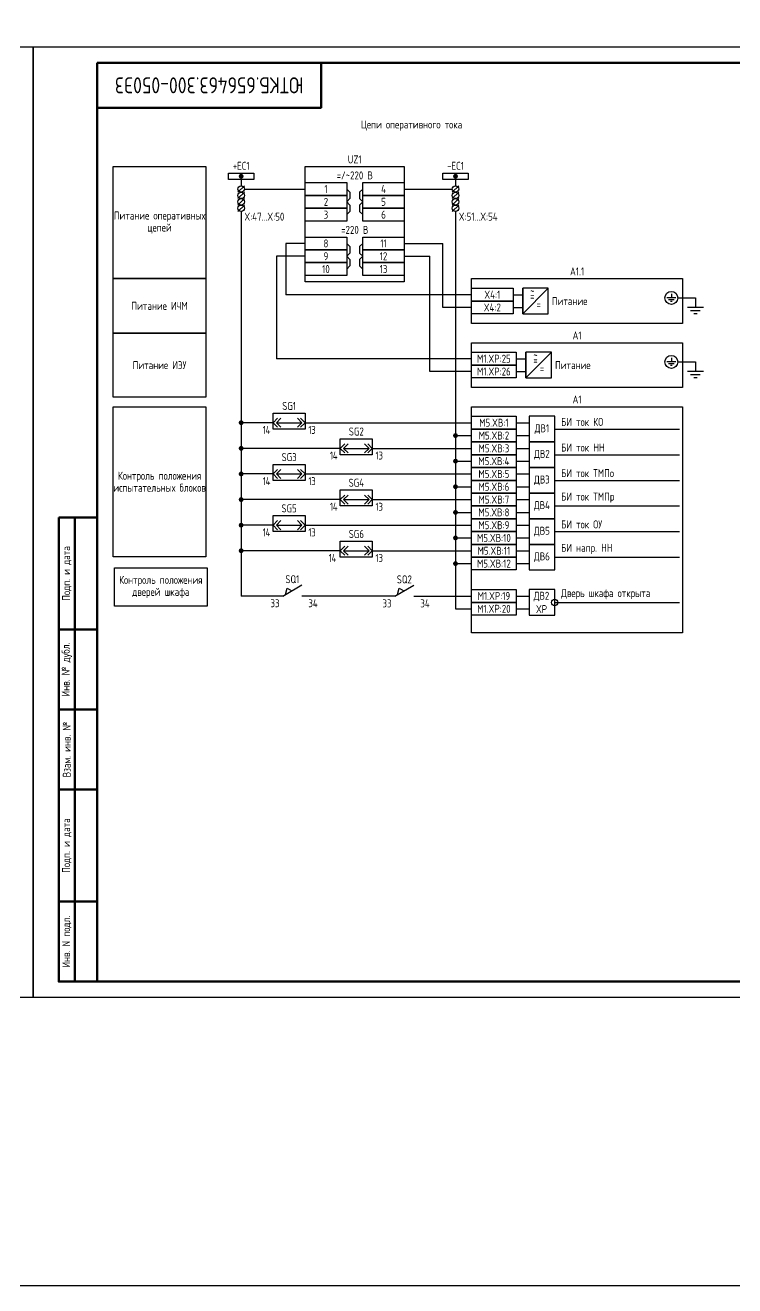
# Model space of a CAD drawing. Header units: millimetres. Extents: x -921 to 2149, y -90 to 586.
# Drawn here: x 417.5 to 639.3, y -90 to 303.8 of the extents above; entities that cross this region are included whole.
import ezdxf

# ---------------------------------------------------------------- set-up
doc = ezdxf.new("R2010")
doc.units = ezdxf.units.MM
doc.styles.add('Gost_type_A', font='GOST_A.TTF')

# ---------------------------------------------------------------- blocks, each defined once
blk = doc.blocks.new('Формат_А3')
blk.add_lwpolyline([(-420, 297), (0, 297), (0, 0), (-420, 0)], close=True)
at = {"lineweight": 50}
blk.add_lwpolyline([(-400, 292), (-5, 292), (-5, 5), (-400, 5)], close=True, dxfattribs=at)
blk = doc.blocks.new('POINT')
at = {"const_width": 0.75}
blk.add_lwpolyline([(-0.375, 0, 1), (0.375, 0, 1)], format="xyb", close=True, dxfattribs=at)
blk = doc.blocks.new('Шинка')
blk.add_lwpolyline([(-4, 1), (4, 1), (4, -1), (-4, -1)], close=True)
blk.add_blockref('POINT', (0, 0))
blk = doc.blocks.new('БИ_разъем')
for p, q in [((0, 0), (1.41, 1.41)), ((0, 0), (1.41, 1.41)), ((0, 0), (1.41, -1.41)), ((0, 0), (1.41, -1.41)), ((1, 0), (2.41, 1.41)), ((1, 0), (2.41, -1.41)), ((1, 0), (9, 0)), ((9, 0), (7.59, 1.41)), ((9, 0), (7.59, -1.41)), ((10, 0), (8.59, 1.41)), ((10, 0), (8.59, 1.41)), ((10, 0), (8.59, -1.41)), ((10, 0), (8.59, -1.41))]:
    blk.add_line(p, q)
blk = doc.blocks.new('Штамп угловой верхний')
at = {"lineweight": 50}
blk.add_lwpolyline([(0, 0), (70, 0), (70, -14), (0, -14)], close=True, dxfattribs=at)
blk = doc.blocks.new('Штамп левый нижний')
at = {"lineweight": 50}
for points in [[(-12, 145), (-7, 145), (-7, 110), (-12, 110)], [(-7, 145), (0, 145), (0, 110), (-7, 110)], [(-12, 110), (-7, 110), (-7, 85), (-12, 85)], [(-7, 110), (0, 110), (0, 85), (-7, 85)], [(-12, 85), (-7, 85), (-7, 60), (-12, 60)], [(-7, 85), (0, 85), (0, 60), (-7, 60)], [(-12, 60), (-7, 60), (-7, 25), (-12, 25)], [(-7, 60), (0, 60), (0, 25), (-7, 25)], [(-12, 25), (-7, 25), (-7, 0), (-12, 0)], [(-7, 25), (0, 25), (0, 0), (-7, 0)]]:
    blk.add_lwpolyline(points, close=True, dxfattribs=at)
at = {"char_height": 2.5, "attachment_point": 5, "rotation": 90, "style": 'Gost_type_A'}
for s, insert, width in [('Подп. и дата', (-9.5, 127.5), 35), ('Инв. № дубл.', (-9.5, 97.5), 25), ('Взам. инв. №', (-9.5, 72.5), 25), ('Подп. и дата', (-9.5, 42.5), 35), ('Инв. N подл.', (-9.5, 12.5), 25)]:
    blk.add_mtext(s, dxfattribs=dict(at, insert=insert, width=width))

msp = doc.modelspace()

# ---------------------------------------------------------------- linework, layer by layer
for p, q in [((485, 256.59), (485, 253.59)), ((552, 256.59), (552, 253.59)), ((486, 253.59), (484, 251.59)), ((486, 252.59), (505, 252.59)), ((536, 252.59), (551, 252.59)), ((553, 253.59), (551, 251.59)), ((486, 251.59), (484, 249.59)), ((486, 249.59), (484, 247.59)), ((553, 251.59), (551, 249.59)), ((553, 249.59), (551, 247.59)), ((486, 247.59), (484, 245.59)), ((485, 245.59), (485, 125.46)), ((553, 247.59), (551, 245.59)), ((552, 245.59), (552, 121.46)), ((505, 235.59), (499, 235.59)), ((499, 235.59), (499, 219.59)), ((536, 235.59), (548, 235.59)), ((548, 215.59), (548, 235.59)), ((496, 231.59), (496, 199.59)), ((505, 231.59), (496, 231.59)), ((536, 231.59), (544, 231.59)), ((544, 195.59), (544, 231.59)), ((573, 213.59), (573, 221.59)), ((573, 213.59), (581, 221.59)), ((557, 219.59), (499, 219.59)), ((621.48, 218.59), (627, 218.59)), ((557, 215.59), (548, 215.59)), ((574, 193.59), (574, 201.59)), ((574, 193.59), (582, 201.59)), ((557, 199.59), (496, 199.59)), ((621.48, 198.59), (627, 198.59)), ((557, 195.59), (544, 195.59)), ((495, 179.59), (485, 179.59)), ((505, 179.59), (557, 179.59)), ((571, 179.59), (575, 179.59)), ((583, 177.59), (622, 177.59)), ((552, 175.59), (557, 175.59)), ((571, 175.59), (575, 175.59)), ((516, 171.59), (485, 171.59)), ((526, 171.59), (557, 171.59)), ((571, 171.59), (575, 171.59)), ((583, 169.59), (622, 169.59)), ((552, 167.59), (557, 167.59)), ((571, 167.59), (575, 167.59)), ((495, 163.59), (485, 163.59)), ((505, 163.59), (557, 163.59)), ((571, 163.59), (575, 163.59)), ((583, 161.59), (622, 161.59)), ((552, 159.59), (557, 159.59)), ((571, 159.59), (575, 159.59)), ((516, 155.59), (485, 155.59)), ((526, 155.59), (557, 155.59)), ((571, 155.59), (575, 155.59)), ((583, 153.59), (622, 153.59)), ((552, 151.59), (557, 151.59)), ((571, 151.59), (575, 151.59)), ((495, 147.59), (485, 147.59)), ((505, 147.59), (557, 147.59)), ((571, 147.59), (575, 147.59)), ((552, 143.59), (557, 143.59)), ((571, 143.59), (575, 143.59)), ((583, 145.59), (622, 145.59)), ((516, 139.59), (485, 139.59)), ((526, 139.59), (557, 139.59)), ((571, 139.59), (575, 139.59)), ((552, 135.59), (557, 135.59)), ((571, 135.59), (575, 135.59)), ((583, 137.59), (622, 137.59)), ((498, 125.46), (504, 128.92)), ((498.86, 125.96), (499.43, 127.94)), ((499.43, 127.94), (500.87, 127.11)), ((533, 125.41), (539, 128.87)), ((533.86, 125.91), (534.43, 127.89)), ((534.43, 127.89), (535.87, 127.07)), ((498, 125.46), (485, 125.46)), ((533, 125.41), (504, 125.41)), ((539, 125.46), (557, 125.46)), ((571, 125.46), (575, 125.46)), ((583, 123.46), (622, 123.46)), ((552, 121.46), (557, 121.46)), ((552, 121.46), (557, 121.46)), ((571, 121.46), (575, 121.46))]:
    msp.add_line(p, q)
at = {"ltscale": 4}
for p, q in [((570, 219.59), (573, 219.59)), ((570, 215.59), (573, 215.59)), ((571, 199.59), (574, 199.59)), ((571, 195.59), (574, 195.59))]:
    msp.add_line(p, q, dxfattribs=at)
at = {"ltscale": 4.32}
for p, q in [((620.89, 218.59), (618.04, 218.59)), ((620.32, 218.02), (618.61, 218.02)), ((619.75, 217.45), (619.18, 217.45)), ((619.46, 219.88), (619.46, 218.59)), ((627, 218.59), (627, 215.59)), ((629.5, 215.59), (624.5, 215.59)), ((628.5, 214.59), (625.5, 214.59)), ((627.5, 213.59), (626.5, 213.59)), ((620.89, 198.59), (618.04, 198.59)), ((620.32, 198.02), (618.61, 198.02)), ((619.75, 197.45), (619.18, 197.45)), ((619.46, 199.88), (619.46, 198.59)), ((627, 198.59), (627, 195.59)), ((629.5, 195.59), (624.5, 195.59)), ((628.5, 194.59), (625.5, 194.59)), ((627.5, 193.59), (626.5, 193.59))]:
    msp.add_line(p, q, dxfattribs=at)
for points in [[(-920.84, 586), (2149.4, 586), (2149.4, -90), (-920.84, -90)], [(473.98, 224.59), (445, 224.59), (445, 259.59), (473.98, 259.59)], [(505, 259.59), (536, 259.59), (536, 223.59), (505, 223.59)], [(505, 254.59), (518, 254.59), (518, 250.59), (505, 250.59)], [(523, 254.59), (536, 254.59), (536, 250.59), (523, 250.59)], [(505, 250.59), (518, 250.59), (518, 246.59), (505, 246.59)], [(523, 250.59), (536, 250.59), (536, 246.59), (523, 246.59)], [(505, 246.59), (518, 246.59), (518, 242.59), (505, 242.59)], [(523, 246.59), (536, 246.59), (536, 242.59), (523, 242.59)], [(505, 237.59), (518, 237.59), (518, 233.59), (505, 233.59)], [(523, 237.59), (536, 237.59), (536, 233.59), (523, 233.59)], [(505, 233.59), (518, 233.59), (518, 229.59), (505, 229.59)], [(523, 233.59), (536, 233.59), (536, 229.59), (523, 229.59)], [(505, 229.59), (518, 229.59), (518, 225.59), (505, 225.59)], [(523, 229.59), (536, 229.59), (536, 225.59), (523, 225.59)], [(473.98, 207.59), (445, 207.59), (445, 224.59), (473.98, 224.59)], [(557, 224.59), (623, 224.59), (623, 210.59), (557, 210.59)], [(557, 221.59), (570, 221.59), (570, 217.59), (557, 217.59)], [(557, 217.59), (570, 217.59), (570, 213.59), (557, 213.59)], [(473.99, 187.59), (445, 187.59), (445, 207.59), (473.99, 207.59)], [(557, 204.59), (623, 204.59), (623, 190.59), (557, 190.59)], [(557, 201.59), (571, 201.59), (571, 197.59), (557, 197.59)], [(557, 197.59), (571, 197.59), (571, 193.59), (557, 193.59)], [(474, 137.74), (445, 137.74), (445, 184.59), (474, 184.59)], [(495, 182.59), (505, 182.59), (505, 177.59), (495, 177.59)], [(557, 184.59), (623, 184.59), (623, 113.92), (557, 113.92)], [(557, 181.59), (571, 181.59), (571, 177.59), (557, 177.59)], [(557, 177.59), (571, 177.59), (571, 173.59), (557, 173.59)], [(516, 174.59), (526, 174.59), (526, 169.59), (516, 169.59)], [(557, 173.59), (571, 173.59), (571, 169.59), (557, 169.59)], [(557, 169.59), (571, 169.59), (571, 165.59), (557, 165.59)], [(495, 166.59), (505, 166.59), (505, 161.59), (495, 161.59)], [(557, 165.59), (571, 165.59), (571, 161.59), (557, 161.59)], [(557, 161.59), (571, 161.59), (571, 157.59), (557, 157.59)], [(516, 158.59), (526, 158.59), (526, 153.59), (516, 153.59)], [(557, 157.59), (571, 157.59), (571, 153.59), (557, 153.59)], [(557, 153.59), (571, 153.59), (571, 149.59), (557, 149.59)], [(495, 150.59), (505, 150.59), (505, 145.59), (495, 145.59)], [(557, 149.59), (571, 149.59), (571, 145.59), (557, 145.59)], [(516, 142.59), (526, 142.59), (526, 137.59), (516, 137.59)], [(557, 145.59), (571, 145.59), (571, 141.59), (557, 141.59)], [(557, 141.59), (571, 141.59), (571, 137.59), (557, 137.59)], [(474.35, 122.29), (445.38, 122.29), (445.38, 134.29), (474.35, 134.29)], [(557, 137.59), (571, 137.59), (571, 133.59), (557, 133.59)], [(557, 127.46), (571, 127.46), (571, 123.46), (557, 123.46)], [(557, 127.46), (571, 127.46), (571, 123.46), (557, 123.46)], [(557, 123.46), (571, 123.46), (571, 119.46), (557, 119.46)]]:
    msp.add_lwpolyline(points, close=True)
for points in [[(518, 252.59), (519, 251.59), (519, 249.59), (518, 248.59)], [(523, 252.59), (522, 251.59), (522, 249.59), (523, 248.59)], [(518, 248.59), (519, 247.59), (519, 245.59), (518, 244.59)], [(523, 248.59), (522, 247.59), (522, 245.59), (523, 244.59)], [(518, 235.59), (519, 234.59), (519, 232.59), (518, 231.59)], [(523, 235.59), (522, 234.59), (522, 232.59), (523, 231.59)], [(518, 231.59), (519, 230.59), (519, 228.59), (518, 227.59)], [(523, 231.59), (522, 230.59), (522, 228.59), (523, 227.59)]]:
    msp.add_lwpolyline(points)
at = {"ltscale": 4}
for points in [[(573, 213.59), (581, 213.59), (581, 221.59), (573, 221.59)], [(574, 193.59), (582, 193.59), (582, 201.59), (574, 201.59)], [(575, 173.59), (583, 173.59), (583, 181.59), (575, 181.59)], [(575, 165.59), (583, 165.59), (583, 173.59), (575, 173.59)], [(575, 157.59), (583, 157.59), (583, 165.59), (575, 165.59)], [(575, 149.59), (583, 149.59), (583, 157.59), (575, 157.59)], [(575, 141.59), (583, 141.59), (583, 149.59), (575, 149.59)], [(575, 133.59), (583, 133.59), (583, 141.59), (575, 141.59)], [(575, 119.46), (583, 119.46), (583, 127.46), (575, 127.46)]]:
    msp.add_lwpolyline(points, close=True, dxfattribs=at)
for centre, radius in [((485, 252.59), 1), ((552, 252.59), 1), ((485, 250.59), 1), ((485, 248.59), 1), ((552, 250.59), 1), ((552, 248.59), 1), ((485, 246.59), 1), ((552, 246.59), 1), ((619.46, 218.59), 2.02), ((619.46, 198.59), 2.02), ((583, 123.46), 1)]:
    msp.add_circle(centre, radius)

# ---------------------------------------------------------------- block references
at = {"color": 1}
for name, p in [('Формат_А3', (420, 0)), ('Формат_А3', (840, 0)), ('Штамп левый нижний', (440, 5))]:
    msp.add_blockref(name, p, dxfattribs=at)
for name, p in [('Штамп угловой верхний', (440, 292)), ('Шинка', (485, 256.59)), ('Шинка', (552, 256.59)), ('POINT', (485, 179.59)), ('БИ_разъем', (495, 179.59)), ('POINT', (552, 175.59)), ('POINT', (485, 171.59)), ('БИ_разъем', (516, 171.59)), ('POINT', (552, 167.59)), ('POINT', (485, 163.59)), ('БИ_разъем', (495, 163.59)), ('POINT', (552, 159.59)), ('POINT', (485, 155.59)), ('БИ_разъем', (516, 155.59)), ('POINT', (552, 151.59)), ('POINT', (485, 147.59)), ('БИ_разъем', (495, 147.59)), ('POINT', (552, 143.59)), ('POINT', (485, 139.59)), ('БИ_разъем', (516, 139.59)), ('POINT', (552, 135.59))]:
    msp.add_blockref(name, p)

# ---------------------------------------------------------------- texts
at = {"insert": (475, 285), "char_height": 5, "width": 70, "attachment_point": 5, "rotation": 180, "style": 'Gost_type_A'}
msp.add_mtext('ЮТКБ.656463.300-050Э3', dxfattribs=at)
at = {"char_height": 2.5, "line_spacing_factor": 0.9, "style": 'Gost_type_A'}
for s, insert, width, attachment_point in [('Цепи оперативного тока', (538.25, 272.41), 197.5, 5), ('UZ1', (520.5, 260.59), 31, 8), ('=/~220 В', (520.5, 255.59), 31, 8), ('Питание оперативных цепей', (459.49, 242.09), 28.9833, 5), ('X:47...X:50', (486, 245.2), 16, 1), ('X:51...X:54', (553, 245.22), 16, 1), ('=220 В', (520.5, 238.59), 31, 8), ('A1.1', (590, 225.59), 66, 8), ('Питание ИЧМ', (459.49, 216.09), 28.9833, 5), ('A1', (590, 205.59), 66, 8), ('Питание ИЭУ', (459.5, 197.59), 28.9936, 5), ('SG1', (500, 183.59), 10, 8), ('A1', (590, 185.59), 66, 8), ('{\\T0.9;14}', (494, 178.59), 5, 3), ('{\\T0.9;13}', (506, 178.59), 5, 1), ('SG2', (521, 175.59), 10, 8), ('SG3', (500, 167.59), 10, 8), ('{\\T0.9;14}', (515, 170.59), 5, 3), ('{\\T0.9;13}', (527, 170.59), 5, 1), ('Контроль положения\\Pиспытательных блоков', (459.5, 161.17), 28.996, 5), ('{\\T0.9;14}', (494, 162.59), 5, 3), ('{\\T0.9;13}', (506, 162.59), 5, 1), ('SG4', (521, 159.59), 10, 8), ('SG5', (500, 151.59), 10, 8), ('{\\T0.9;14}', (515, 154.59), 5, 3), ('{\\T0.9;13}', (527, 154.59), 5, 1), ('{\\T0.9;14}', (494, 146.59), 5, 3), ('{\\T0.9;13}', (506, 146.59), 5, 1), ('SG6', (521, 143.59), 10, 8), ('{\\T0.9;14}', (514.62, 138.59), 5, 3), ('{\\T0.9;13}', (527, 138.59), 5, 1), ('Контроль положения\\Pдверей шкафа', (459.88, 128.29), 29.0042, 5)]:
    msp.add_mtext(s, dxfattribs=dict(at, insert=insert, width=width, attachment_point=attachment_point))
at = {"char_height": 2.5, "style": 'Gost_type_A'}
for s, insert, width, attachment_point in [('+EC1', (485, 258.59), 10, 8), ('-EC1', (552, 258.59), 10, 8), ('1', (511.5, 252.59), 13, 5), ('4', (529.5, 252.59), 13, 5), ('2', (511.5, 248.59), 13, 5), ('5', (529.5, 248.59), 13, 5), ('3', (511.5, 244.59), 13, 5), ('6', (529.5, 244.59), 13, 5), ('8', (511.5, 235.59), 13, 5), ('11', (529.5, 235.59), 13, 5), ('9', (511.5, 231.59), 13, 5), ('12', (529.5, 231.59), 13, 5), ('10', (511.5, 227.59), 13, 5), ('13', (529.5, 227.59), 13, 5), ('X4:1', (563.5, 219.59), 13, 5), ('~', (576, 220.63), 2.7, 5), ('X4:2', (563.5, 215.59), 13, 5), ('=', (576, 219.13), 6, 5), ('=', (578, 216.59), 6, 5), ('Питание', (587.67, 217.58), 11.3452, 5), ('M1.XP:25', (564, 199.59), 13.9956, 5), ('~', (577, 200.63), 2.7, 5), ('=', (577, 199.13), 6, 5), ('Питание', (588.67, 197.58), 11.3452, 5), ('M1.XP:26', (564, 195.59), 13.9956, 5), ('=', (579, 196.59), 6, 5), ('M5.XВ:1', (564, 179.59), 14, 5), ('ДВ1', (579, 177.59), 7.9998, 5), ('БИ ток КО', (585, 178.59), 27.8465, 7), ('M5.XВ:2', (564, 175.59), 14, 5), ('M5.XВ:3', (564, 171.59), 14, 5), ('ДВ2', (579, 169.59), 7.9998, 5), ('БИ ток НН', (585, 170.59), 27.8465, 7), ('M5.XВ:4', (564, 167.59), 14, 5), ('M5.XВ:5', (564, 163.59), 14, 5), ('ДВ3', (579, 161.59), 7.9998, 5), ('БИ ток ТМПо', (585, 162.59), 31.722, 7), ('M5.XВ:6', (564, 159.59), 14, 5), ('БИ ток ТМПр', (585, 154.59), 35.3442, 7), ('M5.XВ:7', (564, 155.59), 14, 5), ('ДВ4', (579, 153.59), 7.9998, 5), ('M5.XВ:8', (564, 151.59), 14, 5), ('M5.XВ:9', (564, 147.59), 14, 5), ('ДВ5', (579, 145.59), 7.9998, 5), ('БИ ток ОУ', (585, 146.59), 33.6483, 7), ('M5.XВ:10', (564, 143.59), 14, 5), ('БИ напр. НН', (585, 138.59), 33.6483, 7), ('M5.XВ:11', (564, 139.59), 14, 5), ('ДВ6', (579, 137.59), 7.9998, 5), ('M5.XВ:12', (564, 135.59), 14, 5), ('SQ1', (501, 129.46), 10, 8), ('SQ2', (536, 129.41), 10, 8), ('M1.XP:19', (564, 125.46), 14, 5), ('ДВ2 XP', (578.88, 123.46), 7.7588, 5), ('Дверь шкафа открыта', (585, 124.46), 35.9749, 7), ('33', (497, 124.46), 6, 3), ('34', (506, 124.46), 6, 1), ('33', (532, 124.41), 6, 3), ('34', (541, 124.41), 6, 1), ('M1.XP:20', (564, 121.46), 14, 5)]:
    msp.add_mtext(s, dxfattribs=dict(at, insert=insert, width=width, attachment_point=attachment_point))

doc.saveas('drawing.dxf')
